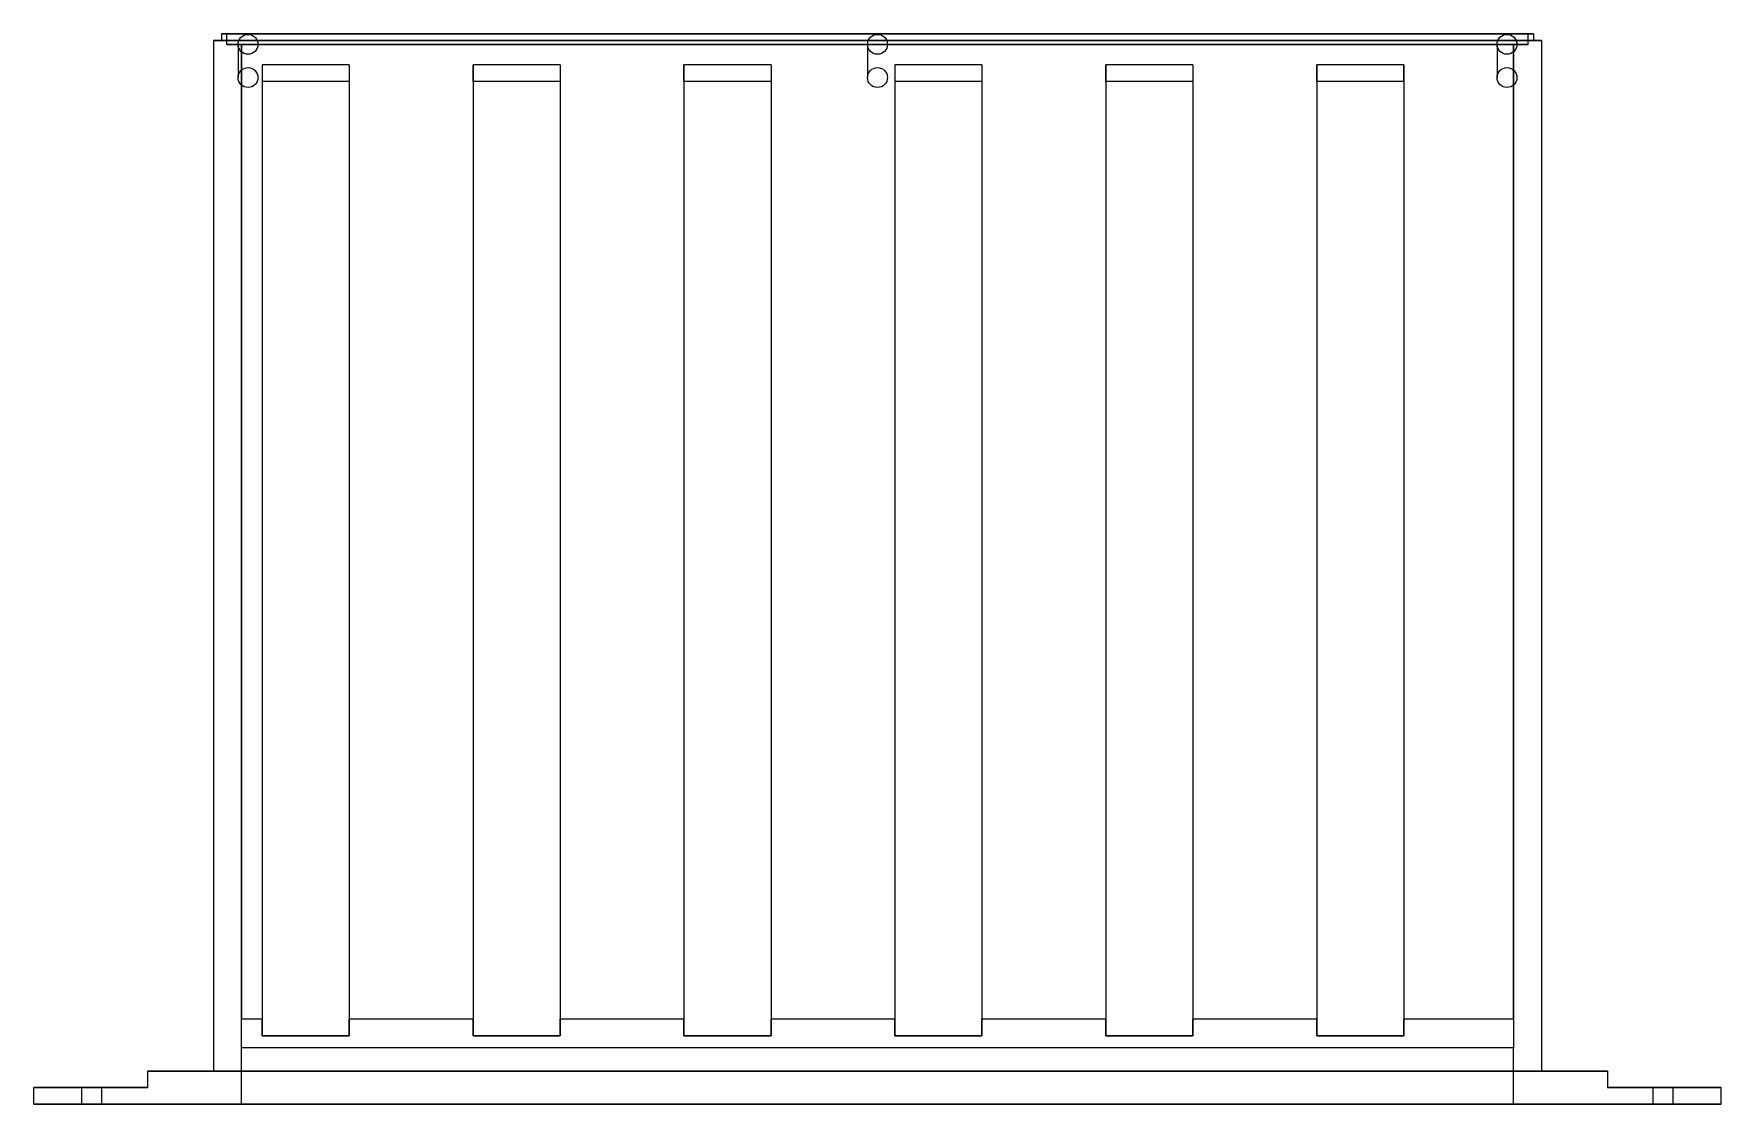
# Model space of a CAD drawing. Header units: millimetres. Extents: x -127 to 127, y 0 to 161.
import ezdxf

# ---------------------------------------------------------------- set-up
doc = ezdxf.new("R2010")
doc.units = ezdxf.units.MM
doc.layers.add('Body', color=7, linetype='CONTINUOUS')

msp = doc.modelspace()

# ---------------------------------------------------------------- linework, layer by layer
at = {"layer": 'Body'}
for p, q in [((-99.95, 160.19, 59.33), (99.95, 160.19, 59.33)), ((-99.95, 160.19, 59.33), (-99.95, 5, 59.33)), ((99.95, 160.19, -59.33), (-99.95, 160.19, -59.33)), ((-99.95, 160.19, -59.33), (-99.95, 5, -59.33)), ((-99.95, 160.19, -59.33), (-99.95, 160.19, 59.33)), ((-99.95, 160.19, 59.33), (-99.95, 5, 59.33)), ((-99.95, 160.19, -59.33), (-99.95, 5, -59.33)), ((-99.95, 160.19, -59.33), (-99.95, 160.19, 59.33)), ((-99.95, 160.19, 59.33), (99.95, 160.19, 59.33)), ((99.95, 160.19, -59.33), (-99.95, 160.19, -59.33)), ((-98.75, 161.19, -58.13), (-98.75, 160.19, -58.13)), ((-98.75, 161.19, 58.13), (-98.75, 160.19, 58.13)), ((-98.75, 161.19, -58.13), (-98.75, 161.19, 58.13)), ((-98.75, 161.19, 58.13), (-98.75, 160.19, 58.13)), ((-98.75, 161.19, 58.13), (98.75, 161.19, 58.13)), ((-98.75, 161.19, -58.13), (-98.75, 160.19, -58.13)), ((98.75, 161.19, -58.13), (-98.75, 161.19, -58.13)), ((98.75, 161.19, -58.13), (-98.75, 161.19, -58.13)), ((-98.75, 161.19, 58.13), (98.75, 161.19, 58.13)), ((-98.75, 161.19, -58.13), (-98.75, 161.19, 58.13)), ((-98.75, 160.19, -58.13), (-98.75, 160.19, 58.13)), ((-98.75, 160.19, 58.13), (98.75, 160.19, 58.13)), ((98.75, 160.19, -58.13), (-98.75, 160.19, -58.13)), ((-98.75, 160.19, -58.13), (-98.75, 160.19, 58.13)), ((-98.75, 160.19, 58.13), (98.75, 160.19, 58.13)), ((98.75, 160.19, -58.13), (-98.75, 160.19, -58.13)), ((-97.95, 159.59, -57.33), (-97.95, 161.19, -57.33)), ((97.95, 161.19, -57.33), (-97.95, 161.19, -57.33)), ((-97.95, 159.59, -57.33), (-97.95, 161.19, -57.33)), ((-97.95, 159.59, 57.33), (-97.95, 161.19, 57.33)), ((-97.95, 161.19, -57.33), (-97.95, 161.19, 57.33)), ((-97.95, 159.59, 57.33), (-97.95, 161.19, 57.33)), ((-97.95, 161.19, 57.33), (97.95, 161.19, 57.33)), ((-97.95, 161.19, -57.33), (-97.95, 161.19, 57.33)), ((97.95, 161.19, -57.33), (-97.95, 161.19, -57.33)), ((-97.95, 161.19, 57.33), (97.95, 161.19, 57.33)), ((97.95, 159.59, -57.33), (97.95, 161.19, -57.33)), ((97.95, 159.59, 57.33), (97.95, 161.19, 57.33)), ((97.95, 159.59, -57.33), (97.95, 161.19, -57.33)), ((97.95, 161.19, 57.33), (97.95, 161.19, -57.33)), ((97.95, 159.59, 57.33), (97.95, 161.19, 57.33)), ((97.95, 161.19, 57.33), (97.95, 161.19, -57.33)), ((98.75, 161.19, 58.13), (98.75, 160.19, 58.13)), ((98.75, 161.19, 58.13), (98.75, 160.19, 58.13)), ((98.75, 161.19, -58.13), (98.75, 160.19, -58.13)), ((98.75, 161.19, 58.13), (98.75, 161.19, -58.13)), ((98.75, 161.19, -58.13), (98.75, 160.19, -58.13)), ((98.75, 161.19, 58.13), (98.75, 161.19, -58.13)), ((98.75, 160.19, 58.13), (98.75, 160.19, -58.13)), ((98.75, 160.19, 58.13), (98.75, 160.19, -58.13)), ((99.95, 160.19, 59.33), (99.95, 5, 59.33)), ((99.95, 160.19, 59.33), (99.95, 160.19, -59.33)), ((99.95, 160.19, -59.33), (99.95, 5, -59.33)), ((99.95, 160.19, 59.33), (99.95, 5, 59.33)), ((99.95, 160.19, -59.33), (99.95, 5, -59.33)), ((99.95, 160.19, 59.33), (99.95, 160.19, -59.33)), ((97.95, 159.59, -57.33), (-97.95, 159.59, -57.33)), ((-97.95, 159.59, -57.33), (-97.95, 159.59, 57.33)), ((-97.95, 159.59, 57.33), (97.95, 159.59, 57.33)), ((97.95, 159.59, -57.33), (-97.95, 159.59, -57.33)), ((-97.95, 159.59, -57.33), (-97.95, 159.59, 57.33)), ((-97.95, 159.59, 57.33), (97.95, 159.59, 57.33)), ((-96.25, 159.59, -54.13), (-96.25, 154.59, -54.13)), ((-96.25, 159.59, -54.13), (-96.25, 154.59, -54.13)), ((-96.25, 159.59, 54.13), (-96.25, 154.59, 54.13)), ((-96.25, 159.59, 54.13), (-96.25, 154.59, 54.13)), ((-95.75, 159.59, -51.13), (-95.75, 12.8, -51.13)), ((-95.75, 159.59, -51.13), (-95.75, 159.59, 51.13)), ((-95.75, 12.8, 51.13), (-95.75, 159.59, 51.13)), ((-95.75, 159.59, -51.13), (-95.75, 12.8, -51.13)), ((95.75, 159.59, -51.13), (-95.75, 159.59, -51.13)), ((-95.75, 159.59, -51.13), (-95.75, 159.59, 51.13)), ((95.75, 159.59, -51.13), (-95.75, 159.59, -51.13)), ((95.75, 159.59, 51.13), (-95.75, 159.59, 51.13)), ((-95.75, 12.8, 51.13), (-95.75, 159.59, 51.13)), ((95.75, 159.59, 51.13), (-95.75, 159.59, 51.13)), ((-1.5, 159.59, -54.13), (-1.5, 154.59, -54.13)), ((-1.5, 159.59, -54.13), (-1.5, 154.59, -54.13)), ((-1.5, 159.59, 54.13), (-1.5, 154.59, 54.13)), ((-1.5, 159.59, 54.13), (-1.5, 154.59, 54.13)), ((93.25, 159.59, -54.13), (93.25, 154.59, -54.13)), ((93.25, 159.59, -54.13), (93.25, 154.59, -54.13)), ((93.25, 159.59, 54.13), (93.25, 154.59, 54.13)), ((93.25, 159.59, 54.13), (93.25, 154.59, 54.13)), ((95.75, 159.59, 51.13), (95.75, 12.8, 51.13)), ((95.75, 159.59, 51.13), (95.75, 159.59, -51.13)), ((95.75, 12.8, -51.13), (95.75, 159.59, -51.13)), ((95.75, 12.8, -51.13), (95.75, 159.59, -51.13)), ((95.75, 159.59, 51.13), (95.75, 159.59, -51.13)), ((95.75, 159.59, 51.13), (95.75, 12.8, 51.13)), ((97.95, 159.59, 57.33), (97.95, 159.59, -57.33)), ((97.95, 159.59, 57.33), (97.95, 159.59, -57.33)), ((-92.63, 156.5, -51.13), (-92.63, 12.8, -51.13)), ((-79.53, 156.5, -51.13), (-92.63, 156.5, -51.13)), ((-79.53, 156.5, 51.13), (-92.63, 156.5, 51.13)), ((-92.63, 156.5, 51.13), (-92.63, 12.8, 51.13)), ((-92.63, 156.5, -51.13), (-92.63, 12.8, -51.13)), ((-92.63, 156.5, -51.13), (-92.63, 154, -53.63)), ((-92.63, 156.5, -51.13), (-92.63, 154, -53.63)), ((-79.53, 156.5, -51.13), (-92.63, 156.5, -51.13)), ((-79.53, 156.5, 51.13), (-92.63, 156.5, 51.13)), ((-92.63, 156.5, 51.13), (-92.63, 154, 53.63)), ((-92.63, 156.5, 51.13), (-92.63, 12.8, 51.13)), ((-92.63, 156.5, 51.13), (-92.63, 154, 53.63)), ((-79.53, 156.5, -51.13), (-79.53, 12.8, -51.13)), ((-79.53, 156.5, 51.13), (-79.53, 12.8, 51.13)), ((-79.53, 156.5, -51.13), (-79.53, 154, -53.63)), ((-79.53, 156.5, -51.13), (-79.53, 12.8, -51.13)), ((-79.53, 156.5, -51.13), (-79.53, 154, -53.63)), ((-79.53, 156.5, 51.13), (-79.53, 154, 53.63)), ((-79.53, 156.5, 51.13), (-79.53, 12.8, 51.13)), ((-79.53, 156.5, 51.13), (-79.53, 154, 53.63)), ((-60.88, 156.5, -51.13), (-60.88, 12.8, -51.13)), ((-47.78, 156.5, -51.13), (-60.88, 156.5, -51.13)), ((-47.78, 156.5, 51.13), (-60.88, 156.5, 51.13)), ((-60.88, 156.5, 51.13), (-60.88, 12.8, 51.13)), ((-60.88, 156.5, -51.13), (-60.88, 12.8, -51.13)), ((-60.88, 154, -53.63), (-60.88, 156.5, -51.13)), ((-60.88, 154, -53.63), (-60.88, 156.5, -51.13)), ((-47.78, 156.5, -51.13), (-60.88, 156.5, -51.13)), ((-47.78, 156.5, 51.13), (-60.88, 156.5, 51.13)), ((-60.88, 154, 53.63), (-60.88, 156.5, 51.13)), ((-60.88, 156.5, 51.13), (-60.88, 12.8, 51.13)), ((-60.88, 154, 53.63), (-60.88, 156.5, 51.13)), ((-47.78, 156.5, -51.13), (-47.78, 12.8, -51.13)), ((-47.78, 156.5, 51.13), (-47.78, 12.8, 51.13)), ((-47.78, 156.5, -51.13), (-47.78, 154, -53.63)), ((-47.78, 156.5, -51.13), (-47.78, 12.8, -51.13)), ((-47.78, 156.5, -51.13), (-47.78, 154, -53.63)), ((-47.78, 156.5, 51.13), (-47.78, 154, 53.63)), ((-47.78, 156.5, 51.13), (-47.78, 12.8, 51.13)), ((-47.78, 156.5, 51.13), (-47.78, 154, 53.63)), ((-29.13, 156.5, -51.13), (-29.13, 12.8, -51.13)), ((-16.03, 156.5, -51.13), (-29.13, 156.5, -51.13)), ((-16.03, 156.5, 51.13), (-29.13, 156.5, 51.13)), ((-29.13, 156.5, 51.13), (-29.13, 12.8, 51.13)), ((-29.13, 156.5, -51.13), (-29.13, 12.8, -51.13)), ((-29.13, 154, -53.63), (-29.13, 156.5, -51.13)), ((-29.13, 154, -53.63), (-29.13, 156.5, -51.13)), ((-16.03, 156.5, -51.13), (-29.13, 156.5, -51.13)), ((-16.03, 156.5, 51.13), (-29.13, 156.5, 51.13)), ((-29.13, 154, 53.63), (-29.13, 156.5, 51.13)), ((-29.13, 156.5, 51.13), (-29.13, 12.8, 51.13)), ((-29.13, 154, 53.63), (-29.13, 156.5, 51.13)), ((-16.03, 156.5, -51.13), (-16.03, 12.8, -51.13)), ((-16.03, 156.5, 51.13), (-16.03, 12.8, 51.13)), ((-16.03, 156.5, -51.13), (-16.03, 154, -53.63)), ((-16.03, 156.5, -51.13), (-16.03, 12.8, -51.13)), ((-16.03, 156.5, -51.13), (-16.03, 154, -53.63)), ((-16.03, 156.5, 51.13), (-16.03, 154, 53.63)), ((-16.03, 156.5, 51.13), (-16.03, 12.8, 51.13)), ((-16.03, 156.5, 51.13), (-16.03, 154, 53.63)), ((2.62, 156.5, -51.13), (2.62, 12.8, -51.13)), ((15.72, 156.5, -51.13), (2.62, 156.5, -51.13)), ((15.72, 156.5, 51.13), (2.62, 156.5, 51.13)), ((2.62, 156.5, 51.13), (2.62, 12.8, 51.13)), ((2.62, 156.5, -51.13), (2.62, 154, -53.63)), ((2.62, 156.5, -51.13), (2.62, 12.8, -51.13)), ((2.62, 156.5, -51.13), (2.62, 154, -53.63)), ((15.72, 156.5, -51.13), (2.62, 156.5, -51.13)), ((15.72, 156.5, 51.13), (2.62, 156.5, 51.13)), ((2.62, 156.5, 51.13), (2.62, 154, 53.63)), ((2.62, 156.5, 51.13), (2.62, 154, 53.63)), ((2.62, 156.5, 51.13), (2.62, 12.8, 51.13)), ((15.72, 156.5, -51.13), (15.72, 12.8, -51.13)), ((15.72, 156.5, 51.13), (15.72, 12.8, 51.13)), ((15.72, 156.5, -51.13), (15.72, 154, -53.63)), ((15.72, 156.5, -51.13), (15.72, 12.8, -51.13)), ((15.72, 156.5, -51.13), (15.72, 154, -53.63)), ((15.72, 156.5, 51.13), (15.72, 154, 53.63)), ((15.72, 156.5, 51.13), (15.72, 12.8, 51.13)), ((15.72, 156.5, 51.13), (15.72, 154, 53.63)), ((34.37, 156.5, -51.13), (34.37, 12.8, -51.13)), ((47.47, 156.5, -51.13), (34.37, 156.5, -51.13)), ((47.47, 156.5, 51.13), (34.37, 156.5, 51.13)), ((34.37, 156.5, 51.13), (34.37, 12.8, 51.13)), ((34.37, 156.5, -51.13), (34.37, 12.8, -51.13)), ((34.37, 154, -53.63), (34.37, 156.5, -51.13)), ((34.37, 154, -53.63), (34.37, 156.5, -51.13)), ((47.47, 156.5, -51.13), (34.37, 156.5, -51.13)), ((47.47, 156.5, 51.13), (34.37, 156.5, 51.13)), ((34.37, 154, 53.63), (34.37, 156.5, 51.13)), ((34.37, 156.5, 51.13), (34.37, 12.8, 51.13)), ((34.37, 154, 53.63), (34.37, 156.5, 51.13)), ((47.47, 156.5, -51.13), (47.47, 12.8, -51.13)), ((47.47, 156.5, 51.13), (47.47, 12.8, 51.13)), ((47.47, 156.5, -51.13), (47.47, 154, -53.63)), ((47.47, 156.5, -51.13), (47.47, 12.8, -51.13)), ((47.47, 156.5, -51.13), (47.47, 154, -53.63)), ((47.47, 156.5, 51.13), (47.47, 154, 53.63)), ((47.47, 156.5, 51.13), (47.47, 12.8, 51.13)), ((47.47, 156.5, 51.13), (47.47, 154, 53.63)), ((66.12, 156.5, -51.13), (66.12, 12.8, -51.13)), ((79.22, 156.5, -51.13), (66.12, 156.5, -51.13)), ((79.22, 156.5, 51.13), (66.12, 156.5, 51.13)), ((66.12, 156.5, 51.13), (66.12, 12.8, 51.13)), ((66.12, 156.5, -51.13), (66.12, 12.8, -51.13)), ((66.12, 154, -53.63), (66.12, 156.5, -51.13)), ((66.12, 154, -53.63), (66.12, 156.5, -51.13)), ((79.22, 156.5, -51.13), (66.12, 156.5, -51.13)), ((79.22, 156.5, 51.13), (66.12, 156.5, 51.13)), ((66.12, 154, 53.63), (66.12, 156.5, 51.13)), ((66.12, 156.5, 51.13), (66.12, 12.8, 51.13)), ((66.12, 154, 53.63), (66.12, 156.5, 51.13)), ((79.22, 156.5, -51.13), (79.22, 12.8, -51.13)), ((79.22, 156.5, 51.13), (79.22, 12.8, 51.13)), ((79.22, 156.5, -51.13), (79.22, 154, -53.63)), ((79.22, 156.5, -51.13), (79.22, 12.8, -51.13)), ((79.22, 156.5, -51.13), (79.22, 154, -53.63)), ((79.22, 154, 53.63), (79.22, 156.5, 51.13)), ((79.22, 156.5, 51.13), (79.22, 12.8, 51.13)), ((79.22, 154, 53.63), (79.22, 156.5, 51.13)), ((-92.63, 154, -53.63), (-92.63, 10.3, -53.63)), ((-79.53, 154, -53.63), (-92.63, 154, -53.63)), ((-92.63, 154, -53.63), (-92.63, 10.3, -53.63)), ((-79.53, 154, -53.63), (-92.63, 154, -53.63)), ((-79.53, 154, 53.63), (-92.63, 154, 53.63)), ((-92.63, 154, 53.63), (-92.63, 10.3, 53.63)), ((-79.53, 154, 53.63), (-92.63, 154, 53.63)), ((-92.63, 154, 53.63), (-92.63, 10.3, 53.63)), ((-79.53, 154, -53.63), (-79.53, 10.3, -53.63)), ((-79.53, 154, -53.63), (-79.53, 10.3, -53.63)), ((-79.53, 154, 53.63), (-79.53, 10.3, 53.63)), ((-79.53, 154, 53.63), (-79.53, 10.3, 53.63)), ((-60.88, 154, -53.63), (-60.88, 10.3, -53.63)), ((-47.78, 154, -53.63), (-60.88, 154, -53.63)), ((-60.88, 154, -53.63), (-60.88, 10.3, -53.63)), ((-47.78, 154, -53.63), (-60.88, 154, -53.63)), ((-47.78, 154, 53.63), (-60.88, 154, 53.63)), ((-60.88, 154, 53.63), (-60.88, 10.3, 53.63)), ((-47.78, 154, 53.63), (-60.88, 154, 53.63)), ((-60.88, 154, 53.63), (-60.88, 10.3, 53.63)), ((-47.78, 154, -53.63), (-47.78, 10.3, -53.63)), ((-47.78, 154, -53.63), (-47.78, 10.3, -53.63)), ((-47.78, 154, 53.63), (-47.78, 10.3, 53.63)), ((-47.78, 154, 53.63), (-47.78, 10.3, 53.63)), ((-29.13, 154, -53.63), (-29.13, 10.3, -53.63)), ((-16.03, 154, -53.63), (-29.13, 154, -53.63)), ((-29.13, 154, -53.63), (-29.13, 10.3, -53.63)), ((-16.03, 154, -53.63), (-29.13, 154, -53.63)), ((-16.03, 154, 53.63), (-29.13, 154, 53.63)), ((-29.13, 154, 53.63), (-29.13, 10.3, 53.63)), ((-16.03, 154, 53.63), (-29.13, 154, 53.63)), ((-29.13, 154, 53.63), (-29.13, 10.3, 53.63)), ((-16.03, 154, -53.63), (-16.03, 10.3, -53.63)), ((-16.03, 154, -53.63), (-16.03, 10.3, -53.63)), ((-16.03, 154, 53.63), (-16.03, 10.3, 53.63)), ((-16.03, 154, 53.63), (-16.03, 10.3, 53.63)), ((2.62, 154, -53.63), (2.62, 10.3, -53.63)), ((15.72, 154, -53.63), (2.62, 154, -53.63)), ((2.62, 154, -53.63), (2.62, 10.3, -53.63)), ((15.72, 154, -53.63), (2.62, 154, -53.63)), ((15.72, 154, 53.63), (2.62, 154, 53.63)), ((2.62, 154, 53.63), (2.62, 10.3, 53.63)), ((15.72, 154, 53.63), (2.62, 154, 53.63)), ((2.62, 154, 53.63), (2.62, 10.3, 53.63)), ((15.72, 154, -53.63), (15.72, 10.3, -53.63)), ((15.72, 154, -53.63), (15.72, 10.3, -53.63)), ((15.72, 154, 53.63), (15.72, 10.3, 53.63)), ((15.72, 154, 53.63), (15.72, 10.3, 53.63)), ((34.37, 154, -53.63), (34.37, 10.3, -53.63)), ((47.47, 154, -53.63), (34.37, 154, -53.63)), ((34.37, 154, -53.63), (34.37, 10.3, -53.63)), ((47.47, 154, -53.63), (34.37, 154, -53.63)), ((47.47, 154, 53.63), (34.37, 154, 53.63)), ((34.37, 154, 53.63), (34.37, 10.3, 53.63)), ((47.47, 154, 53.63), (34.37, 154, 53.63)), ((34.37, 154, 53.63), (34.37, 10.3, 53.63)), ((47.47, 154, -53.63), (47.47, 10.3, -53.63)), ((47.47, 154, -53.63), (47.47, 10.3, -53.63)), ((47.47, 154, 53.63), (47.47, 10.3, 53.63)), ((47.47, 154, 53.63), (47.47, 10.3, 53.63)), ((66.12, 154, -53.63), (66.12, 10.3, -53.63)), ((79.22, 154, -53.63), (66.12, 154, -53.63)), ((66.12, 154, -53.63), (66.12, 10.3, -53.63)), ((79.22, 154, -53.63), (66.12, 154, -53.63)), ((79.22, 154, 53.63), (66.12, 154, 53.63)), ((66.12, 154, 53.63), (66.12, 10.3, 53.63)), ((79.22, 154, 53.63), (66.12, 154, 53.63)), ((66.12, 154, 53.63), (66.12, 10.3, 53.63)), ((79.22, 154, -53.63), (79.22, 10.3, -53.63)), ((79.22, 154, -53.63), (79.22, 10.3, -53.63)), ((79.22, 154, 53.63), (79.22, 10.3, 53.63)), ((79.22, 154, 53.63), (79.22, 10.3, 53.63)), ((-95.75, 8.5, -55.42), (-95.75, 12.8, -51.13)), ((-95.75, 8.5, 55.42), (-95.75, 12.8, 51.13)), ((-95.75, 8.5, -55.42), (-95.75, 12.8, -51.13)), ((-92.63, 12.8, -51.13), (-95.75, 12.8, -51.13)), ((-92.63, 12.8, -51.13), (-95.75, 12.8, -51.13)), ((-92.63, 12.8, 51.13), (-95.75, 12.8, 51.13)), ((-95.75, 8.5, 55.42), (-95.75, 12.8, 51.13)), ((-92.63, 12.8, 51.13), (-95.75, 12.8, 51.13)), ((-92.63, 10.3, -53.63), (-92.63, 12.8, -51.13)), ((-92.63, 12.8, 51.13), (-92.63, 10.3, 53.63)), ((-92.63, 10.3, -53.63), (-92.63, 12.8, -51.13)), ((-92.63, 12.8, 51.13), (-92.63, 10.3, 53.63)), ((-79.53, 12.8, -51.13), (-79.53, 10.3, -53.63)), ((-60.88, 12.8, -51.13), (-79.53, 12.8, -51.13)), ((-60.88, 12.8, -51.13), (-79.53, 12.8, -51.13)), ((-60.88, 12.8, 51.13), (-79.53, 12.8, 51.13)), ((-79.53, 10.3, 53.63), (-79.53, 12.8, 51.13)), ((-60.88, 12.8, 51.13), (-79.53, 12.8, 51.13)), ((-79.53, 12.8, -51.13), (-79.53, 10.3, -53.63)), ((-79.53, 10.3, 53.63), (-79.53, 12.8, 51.13)), ((-60.88, 10.3, -53.63), (-60.88, 12.8, -51.13)), ((-60.88, 12.8, 51.13), (-60.88, 10.3, 53.63)), ((-60.88, 10.3, -53.63), (-60.88, 12.8, -51.13)), ((-60.88, 12.8, 51.13), (-60.88, 10.3, 53.63)), ((-47.78, 12.8, -51.13), (-47.78, 10.3, -53.63)), ((-29.13, 12.8, -51.13), (-47.78, 12.8, -51.13)), ((-29.13, 12.8, -51.13), (-47.78, 12.8, -51.13)), ((-29.13, 12.8, 51.13), (-47.78, 12.8, 51.13)), ((-47.78, 10.3, 53.63), (-47.78, 12.8, 51.13)), ((-29.13, 12.8, 51.13), (-47.78, 12.8, 51.13)), ((-47.78, 12.8, -51.13), (-47.78, 10.3, -53.63)), ((-47.78, 10.3, 53.63), (-47.78, 12.8, 51.13)), ((-29.13, 10.3, -53.63), (-29.13, 12.8, -51.13)), ((-29.13, 12.8, 51.13), (-29.13, 10.3, 53.63)), ((-29.13, 10.3, -53.63), (-29.13, 12.8, -51.13)), ((-29.13, 12.8, 51.13), (-29.13, 10.3, 53.63)), ((-16.03, 12.8, -51.13), (-16.03, 10.3, -53.63)), ((2.62, 12.8, -51.13), (-16.03, 12.8, -51.13)), ((2.62, 12.8, -51.13), (-16.03, 12.8, -51.13)), ((2.62, 12.8, 51.13), (-16.03, 12.8, 51.13)), ((-16.03, 10.3, 53.63), (-16.03, 12.8, 51.13)), ((2.62, 12.8, 51.13), (-16.03, 12.8, 51.13)), ((-16.03, 12.8, -51.13), (-16.03, 10.3, -53.63)), ((-16.03, 10.3, 53.63), (-16.03, 12.8, 51.13)), ((2.62, 12.8, -51.13), (2.62, 10.3, -53.63)), ((2.62, 10.3, 53.63), (2.62, 12.8, 51.13)), ((2.62, 12.8, -51.13), (2.62, 10.3, -53.63)), ((2.62, 10.3, 53.63), (2.62, 12.8, 51.13)), ((15.72, 12.8, -51.13), (15.72, 10.3, -53.63)), ((34.37, 12.8, -51.13), (15.72, 12.8, -51.13)), ((34.37, 12.8, -51.13), (15.72, 12.8, -51.13)), ((34.37, 12.8, 51.13), (15.72, 12.8, 51.13)), ((15.72, 10.3, 53.63), (15.72, 12.8, 51.13)), ((34.37, 12.8, 51.13), (15.72, 12.8, 51.13)), ((15.72, 12.8, -51.13), (15.72, 10.3, -53.63)), ((15.72, 10.3, 53.63), (15.72, 12.8, 51.13)), ((34.37, 10.3, -53.63), (34.37, 12.8, -51.13)), ((34.37, 12.8, 51.13), (34.37, 10.3, 53.63)), ((34.37, 10.3, -53.63), (34.37, 12.8, -51.13)), ((34.37, 12.8, 51.13), (34.37, 10.3, 53.63)), ((47.47, 12.8, -51.13), (47.47, 10.3, -53.63)), ((66.12, 12.8, -51.13), (47.47, 12.8, -51.13)), ((66.12, 12.8, -51.13), (47.47, 12.8, -51.13)), ((66.12, 12.8, 51.13), (47.47, 12.8, 51.13)), ((47.47, 10.3, 53.63), (47.47, 12.8, 51.13)), ((66.12, 12.8, 51.13), (47.47, 12.8, 51.13)), ((47.47, 12.8, -51.13), (47.47, 10.3, -53.63)), ((47.47, 10.3, 53.63), (47.47, 12.8, 51.13)), ((66.12, 10.3, -53.63), (66.12, 12.8, -51.13)), ((66.12, 12.8, 51.13), (66.12, 10.3, 53.63)), ((66.12, 10.3, -53.63), (66.12, 12.8, -51.13)), ((66.12, 12.8, 51.13), (66.12, 10.3, 53.63)), ((79.22, 12.8, -51.13), (79.22, 10.3, -53.63)), ((95.75, 12.8, -51.13), (79.22, 12.8, -51.13)), ((95.75, 12.8, -51.13), (79.22, 12.8, -51.13)), ((95.75, 12.8, 51.13), (79.22, 12.8, 51.13)), ((79.22, 10.3, 53.63), (79.22, 12.8, 51.13)), ((95.75, 12.8, 51.13), (79.22, 12.8, 51.13)), ((79.22, 12.8, -51.13), (79.22, 10.3, -53.63)), ((79.22, 10.3, 53.63), (79.22, 12.8, 51.13)), ((95.75, 12.8, 51.13), (95.75, 8.5, 55.42)), ((95.75, 12.8, -51.13), (95.75, 8.5, -55.42)), ((95.75, 12.8, -51.13), (95.75, 8.5, -55.42)), ((95.75, 12.8, 51.13), (95.75, 8.5, 55.42)), ((-79.53, 10.3, -53.63), (-92.63, 10.3, -53.63)), ((-92.63, 10.3, 53.63), (-79.53, 10.3, 53.63)), ((-79.53, 10.3, -53.63), (-92.63, 10.3, -53.63)), ((-92.63, 10.3, 53.63), (-79.53, 10.3, 53.63)), ((-47.78, 10.3, -53.63), (-60.88, 10.3, -53.63)), ((-60.88, 10.3, 53.63), (-47.78, 10.3, 53.63)), ((-47.78, 10.3, -53.63), (-60.88, 10.3, -53.63)), ((-60.88, 10.3, 53.63), (-47.78, 10.3, 53.63)), ((-16.03, 10.3, -53.63), (-29.13, 10.3, -53.63)), ((-29.13, 10.3, 53.63), (-16.03, 10.3, 53.63)), ((-16.03, 10.3, -53.63), (-29.13, 10.3, -53.63)), ((-29.13, 10.3, 53.63), (-16.03, 10.3, 53.63)), ((15.72, 10.3, -53.63), (2.62, 10.3, -53.63)), ((2.62, 10.3, 53.63), (15.72, 10.3, 53.63)), ((15.72, 10.3, -53.63), (2.62, 10.3, -53.63)), ((2.62, 10.3, 53.63), (15.72, 10.3, 53.63)), ((47.47, 10.3, -53.63), (34.37, 10.3, -53.63)), ((34.37, 10.3, 53.63), (47.47, 10.3, 53.63)), ((47.47, 10.3, -53.63), (34.37, 10.3, -53.63)), ((34.37, 10.3, 53.63), (47.47, 10.3, 53.63)), ((79.22, 10.3, -53.63), (66.12, 10.3, -53.63)), ((66.12, 10.3, 53.63), (79.22, 10.3, 53.63)), ((79.22, 10.3, -53.63), (66.12, 10.3, -53.63)), ((66.12, 10.3, 53.63), (79.22, 10.3, 53.63)), ((-95.75, 0, 55.42), (-95.75, 8.5, 55.42)), ((-95.75, 0, -55.42), (-95.75, 8.5, -55.42)), ((95.75, 8.5, 55.42), (-95.75, 8.5, 55.42)), ((-95.75, 0, 55.42), (-95.75, 8.5, 55.42)), ((-95.75, 0, -55.42), (-95.75, 8.5, -55.42)), ((95.75, 8.5, -55.42), (-95.75, 8.5, -55.42)), ((95.75, 8.5, -55.42), (-95.75, 8.5, -55.42)), ((95.75, 8.5, 55.42), (-95.75, 8.5, 55.42)), ((95.75, 0, 55.42), (95.75, 8.5, 55.42)), ((95.75, 0, -55.42), (95.75, 8.5, -55.42)), ((95.75, 0, 55.42), (95.75, 8.5, 55.42)), ((95.75, 0, -55.42), (95.75, 8.5, -55.42)), ((-109.87, 5, -66.58), (109.87, 5, -66.58)), ((-109.87, 5, -66.58), (-109.87, 2.5, -66.58)), ((-109.87, 5, -66.58), (109.87, 5, -66.58)), ((-109.87, 5, 66.58), (-109.87, 5, -66.58)), ((109.87, 5, 66.58), (-109.87, 5, 66.58)), ((-109.87, 5, 66.58), (-109.87, 2.5, 66.58)), ((-109.87, 5, -66.58), (-109.87, 2.5, -66.58)), ((-109.87, 5, 66.58), (-109.87, 5, -66.58)), ((-109.87, 5, 66.58), (-109.87, 2.5, 66.58)), ((109.87, 5, 66.58), (-109.87, 5, 66.58)), ((99.95, 5, 59.33), (-99.95, 5, 59.33)), ((-99.95, 5, -59.33), (99.95, 5, -59.33)), ((-99.95, 5, 59.33), (-99.95, 5, -59.33)), ((99.95, 5, 59.33), (-99.95, 5, 59.33)), ((-99.95, 5, -59.33), (99.95, 5, -59.33)), ((-99.95, 5, 59.33), (-99.95, 5, -59.33)), ((99.95, 5, -59.33), (99.95, 5, 59.33)), ((99.95, 5, -59.33), (99.95, 5, 59.33)), ((109.87, 5, -66.58), (109.87, 2.5, -66.58)), ((109.87, 5, -66.58), (109.87, 2.5, -66.58)), ((109.87, 5, 66.58), (109.87, 2.5, 66.58)), ((109.87, 5, -66.58), (109.87, 5, 66.58)), ((109.87, 5, -66.58), (109.87, 5, 66.58)), ((109.87, 5, 66.58), (109.87, 2.5, 66.58)), ((-109.87, 2.5, -66.58), (-127, 2.5, -66.58)), ((-127, 0, -66.58), (-127, 2.5, -66.58)), ((-127, 2.5, 66.58), (-109.87, 2.5, 66.58)), ((-127, 2.5, -66.58), (-127, 2.5, 66.58)), ((-109.87, 2.5, -66.58), (-127, 2.5, -66.58)), ((-127, 0, -66.58), (-127, 2.5, -66.58)), ((-127, 2.5, -66.58), (-127, 2.5, 66.58)), ((-127, 0, 66.58), (-127, 2.5, 66.58)), ((-127, 0, 66.58), (-127, 2.5, 66.58)), ((-127, 2.5, 66.58), (-109.87, 2.5, 66.58)), ((-127, 0, -66.58), (127, 0, -66.58)), ((-127, 0, -66.58), (127, 0, -66.58)), ((-127, 0, 66.58), (-127, 0, -66.58)), ((127, 0, 66.58), (-127, 0, 66.58)), ((-127, 0, 66.58), (-127, 0, -66.58)), ((127, 0, 66.58), (-127, 0, 66.58)), ((-116.76, 2.5, -57.08), (-119.76, 2.5, -57.08)), ((-119.76, 2.5, -63.58), (-116.76, 2.5, -63.58)), ((-116.76, 2.5, -12.62), (-119.76, 2.5, -12.62)), ((-119.76, 2.5, -19.12), (-116.76, 2.5, -19.12)), ((-116.76, 2.5, 63.58), (-119.76, 2.5, 63.58)), ((-119.76, 2.5, 57.08), (-116.76, 2.5, 57.08)), ((-116.76, 2.5, 19.12), (-119.76, 2.5, 19.12)), ((-119.76, 2.5, 12.62), (-116.76, 2.5, 12.62)), ((-119.76, 2.5, -63.58), (-116.76, 2.5, -63.58)), ((-119.76, 0, -63.58), (-119.76, 2.5, -63.58)), ((-119.76, 0, -63.58), (-119.76, 2.5, -63.58)), ((-119.76, 0, -57.08), (-119.76, 2.5, -57.08)), ((-119.76, 0, -57.08), (-119.76, 2.5, -57.08)), ((-116.76, 2.5, -57.08), (-119.76, 2.5, -57.08)), ((-119.76, 2.5, -19.12), (-116.76, 2.5, -19.12)), ((-119.76, 0, -19.12), (-119.76, 2.5, -19.12)), ((-119.76, 0, -19.12), (-119.76, 2.5, -19.12)), ((-119.76, 0, -12.62), (-119.76, 2.5, -12.62)), ((-119.76, 0, -12.62), (-119.76, 2.5, -12.62)), ((-116.76, 2.5, -12.62), (-119.76, 2.5, -12.62)), ((-119.76, 2.5, 12.62), (-116.76, 2.5, 12.62)), ((-119.76, 0, 12.62), (-119.76, 2.5, 12.62)), ((-119.76, 0, 12.62), (-119.76, 2.5, 12.62)), ((-119.76, 0, 19.12), (-119.76, 2.5, 19.12)), ((-119.76, 0, 19.12), (-119.76, 2.5, 19.12)), ((-116.76, 2.5, 19.12), (-119.76, 2.5, 19.12)), ((-119.76, 2.5, 57.08), (-116.76, 2.5, 57.08)), ((-119.76, 0, 57.08), (-119.76, 2.5, 57.08)), ((-119.76, 0, 57.08), (-119.76, 2.5, 57.08)), ((-119.76, 0, 63.58), (-119.76, 2.5, 63.58)), ((-119.76, 0, 63.58), (-119.76, 2.5, 63.58)), ((-116.76, 2.5, 63.58), (-119.76, 2.5, 63.58)), ((-119.76, 0, -63.58), (-116.76, 0, -63.58)), ((-116.76, 0, -57.08), (-119.76, 0, -57.08)), ((-119.76, 0, -19.12), (-116.76, 0, -19.12)), ((-116.76, 0, -12.62), (-119.76, 0, -12.62)), ((-119.76, 0, 12.62), (-116.76, 0, 12.62)), ((-116.76, 0, 19.12), (-119.76, 0, 19.12)), ((-119.76, 0, 57.08), (-116.76, 0, 57.08)), ((-116.76, 0, 63.58), (-119.76, 0, 63.58)), ((-119.76, 0, -63.58), (-116.76, 0, -63.58)), ((-116.76, 0, -57.08), (-119.76, 0, -57.08)), ((-119.76, 0, -19.12), (-116.76, 0, -19.12)), ((-116.76, 0, -12.62), (-119.76, 0, -12.62)), ((-119.76, 0, 12.62), (-116.76, 0, 12.62)), ((-116.76, 0, 19.12), (-119.76, 0, 19.12)), ((-119.76, 0, 57.08), (-116.76, 0, 57.08)), ((-116.76, 0, 63.58), (-119.76, 0, 63.58)), ((-116.76, 0, -63.58), (-116.76, 2.5, -63.58)), ((-116.76, 0, -57.08), (-116.76, 2.5, -57.08)), ((-116.76, 0, -63.58), (-116.76, 2.5, -63.58)), ((-116.76, 0, -57.08), (-116.76, 2.5, -57.08)), ((-116.76, 0, -19.12), (-116.76, 2.5, -19.12)), ((-116.76, 0, -12.62), (-116.76, 2.5, -12.62)), ((-116.76, 0, -19.12), (-116.76, 2.5, -19.12)), ((-116.76, 0, -12.62), (-116.76, 2.5, -12.62)), ((-116.76, 0, 12.62), (-116.76, 2.5, 12.62)), ((-116.76, 0, 19.12), (-116.76, 2.5, 19.12)), ((-116.76, 0, 12.62), (-116.76, 2.5, 12.62)), ((-116.76, 0, 19.12), (-116.76, 2.5, 19.12)), ((-116.76, 0, 57.08), (-116.76, 2.5, 57.08)), ((-116.76, 0, 63.58), (-116.76, 2.5, 63.58)), ((-116.76, 0, 57.08), (-116.76, 2.5, 57.08)), ((-116.76, 0, 63.58), (-116.76, 2.5, 63.58)), ((-109.87, 2.5, 66.58), (-109.87, 2.5, -66.58)), ((-109.87, 2.5, 66.58), (-109.87, 2.5, -66.58)), ((-95.75, 0, 55.42), (-95.75, 0, -55.42)), ((95.75, 0, 55.42), (-95.75, 0, 55.42)), ((-95.75, 0, -55.42), (95.75, 0, -55.42)), ((-95.75, 0, 55.42), (-95.75, 0, -55.42)), ((95.75, 0, 55.42), (-95.75, 0, 55.42)), ((-95.75, 0, -55.42), (95.75, 0, -55.42)), ((95.75, 0, -55.42), (95.75, 0, 55.42)), ((95.75, 0, -55.42), (95.75, 0, 55.42)), ((127, 2.5, -66.58), (109.87, 2.5, -66.58)), ((109.87, 2.5, 66.58), (127, 2.5, 66.58)), ((127, 2.5, -66.58), (109.87, 2.5, -66.58)), ((109.87, 2.5, -66.58), (109.87, 2.5, 66.58)), ((109.87, 2.5, -66.58), (109.87, 2.5, 66.58)), ((109.87, 2.5, 66.58), (127, 2.5, 66.58)), ((119.76, 2.5, -57.08), (116.76, 2.5, -57.08)), ((116.76, 2.5, -63.58), (119.76, 2.5, -63.58)), ((119.76, 2.5, 63.58), (116.76, 2.5, 63.58)), ((116.76, 2.5, 57.08), (119.76, 2.5, 57.08)), ((116.76, 2.5, -63.58), (119.76, 2.5, -63.58)), ((116.76, 0, -63.58), (116.76, 2.5, -63.58)), ((116.76, 0, -63.58), (116.76, 2.5, -63.58)), ((116.76, 0, -57.08), (116.76, 2.5, -57.08)), ((116.76, 0, -57.08), (116.76, 2.5, -57.08)), ((119.76, 2.5, -57.08), (116.76, 2.5, -57.08)), ((116.76, 2.5, 57.08), (119.76, 2.5, 57.08)), ((116.76, 0, 57.08), (116.76, 2.5, 57.08)), ((116.76, 0, 57.08), (116.76, 2.5, 57.08)), ((116.76, 0, 63.58), (116.76, 2.5, 63.58)), ((116.76, 0, 63.58), (116.76, 2.5, 63.58)), ((119.76, 2.5, 63.58), (116.76, 2.5, 63.58)), ((116.76, 0, -63.58), (119.76, 0, -63.58)), ((119.76, 0, -57.08), (116.76, 0, -57.08)), ((116.76, 0, 57.08), (119.76, 0, 57.08)), ((119.76, 0, 63.58), (116.76, 0, 63.58)), ((116.76, 0, -63.58), (119.76, 0, -63.58)), ((119.76, 0, -57.08), (116.76, 0, -57.08)), ((116.76, 0, 57.08), (119.76, 0, 57.08)), ((119.76, 0, 63.58), (116.76, 0, 63.58)), ((119.76, 0, -63.58), (119.76, 2.5, -63.58)), ((119.76, 0, -57.08), (119.76, 2.5, -57.08)), ((119.76, 0, -63.58), (119.76, 2.5, -63.58)), ((119.76, 0, -57.08), (119.76, 2.5, -57.08)), ((119.76, 0, 57.08), (119.76, 2.5, 57.08)), ((119.76, 0, 63.58), (119.76, 2.5, 63.58)), ((119.76, 0, 57.08), (119.76, 2.5, 57.08)), ((119.76, 0, 63.58), (119.76, 2.5, 63.58)), ((127, 0, -66.58), (127, 2.5, -66.58)), ((127, 0, 66.58), (127, 2.5, 66.58)), ((127, 2.5, 66.58), (127, 2.5, -66.58)), ((127, 0, -66.58), (127, 2.5, -66.58)), ((127, 2.5, 66.58), (127, 2.5, -66.58)), ((127, 0, 66.58), (127, 2.5, 66.58)), ((127, 0, -66.58), (127, 0, 66.58)), ((127, 0, -66.58), (127, 0, 66.58))]:
    msp.add_line(p, q, dxfattribs=at)
for centre in [(-94.75, 159.59, -54.13), (-94.75, 159.59, 54.13), (-94.75, 159.59, -54.13), (-94.75, 159.59, 54.13), (0, 159.59, -54.13), (0, 159.59, 54.13), (0, 159.59, -54.13), (0, 159.59, 54.13), (94.75, 159.59, -54.13), (94.75, 159.59, 54.13), (94.75, 159.59, -54.13), (94.75, 159.59, 54.13), (-94.75, 154.59, -54.13), (-94.75, 154.59, 54.13), (-94.75, 154.59, -54.13), (-94.75, 154.59, 54.13), (0, 154.59, -54.13), (0, 154.59, 54.13), (0, 154.59, -54.13), (0, 154.59, 54.13), (94.75, 154.59, -54.13), (94.75, 154.59, 54.13), (94.75, 154.59, -54.13), (94.75, 154.59, 54.13)]:
    msp.add_circle(centre, 1.5, dxfattribs=at)
for centre, start, end in [((-119.76, 2.5, -60.33), 90, -90), ((-119.76, 2.5, -15.88), 90, -90), ((-119.76, 2.5, 60.33), 90, -90), ((-119.76, 2.5, 15.88), 179.9997, -90), ((-119.76, 2.5, -60.33), 90, -90), ((-119.76, 2.5, -15.88), 90, -90), ((-119.76, 2.5, 15.88), 179.9997, -90), ((-119.76, 2.5, 60.33), 90, -90), ((-119.76, 0, -60.33), 0, 0), ((-119.76, 0, -15.88), 0, 0), ((-119.76, 0, 15.88), 0, 180), ((-119.76, 0, 60.33), 0, 0), ((-119.76, 0, -60.33), 0, 0), ((-119.76, 0, -15.88), 0, 0), ((-119.76, 0, 15.88), 0, 180), ((-119.76, 0, 60.33), 0, 0), ((-116.76, 2.5, -60.33), -90, 90), ((-116.76, 2.5, -15.88), -90, 90), ((-116.76, 2.5, 60.33), -90, 90), ((-116.76, 2.5, 15.88), -1.7899, 1.7899), ((-116.76, 2.5, -60.33), -90, 90), ((-116.76, 2.5, -15.88), -90, 90), ((-116.76, 2.5, 15.88), -1.7899, 1.7899), ((-116.76, 2.5, 60.33), -90, 90), ((-116.76, 0, -60.33), 0, 0), ((-116.76, 0, -15.88), 0, 0), ((-116.76, 0, 15.88), 0, 0), ((-116.76, 0, 60.33), 0, 0), ((-116.76, 0, -60.33), 0, 0), ((-116.76, 0, -15.88), 0, 0), ((-116.76, 0, 15.88), 0, 0), ((-116.76, 0, 60.33), 0, 0), ((116.76, 2.5, -60.33), 90, -90), ((116.76, 2.5, 60.33), 90, -90), ((116.76, 2.5, -60.33), 90, -90), ((116.76, 2.5, 60.33), 90, -90), ((116.76, 0, -60.33), 0, 0), ((116.76, 0, 60.33), 0, 0), ((116.76, 0, -60.33), 0, 0), ((116.76, 0, 60.33), 0, 0), ((119.76, 2.5, -60.33), -90, 90), ((119.76, 2.5, 60.33), -90, 90), ((119.76, 2.5, -60.33), -90, 90), ((119.76, 2.5, 60.33), -90, 90), ((119.76, 0, -60.33), 0, 0), ((119.76, 0, 60.33), 0, 0), ((119.76, 0, -60.33), 0, 0), ((119.76, 0, 60.33), 0, 0)]:
    msp.add_arc(centre, 0, start, end, dxfattribs=at)

doc.saveas('drawing.dxf')
